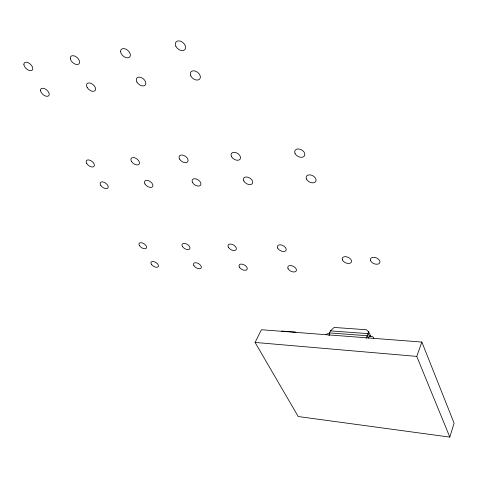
<?xml version="1.0" encoding="UTF-8"?>
<svg xmlns="http://www.w3.org/2000/svg" width="478" height="478" viewBox="0 0 478 478"><rect width="100%" height="100%" fill="white"/><g stroke="black" fill="none" stroke-linecap="round" stroke-linejoin="round"><path stroke-width="0.72" d="M329.3 335.078L329.557 332.909L330.447 330.878L334.122 327.448L366.315 329.742L368.717 331.804L370.862 336.554M368.717 331.804L366.112 338.376M449.816 437.107L454.1 423.161L421.859 342.051L261.418 329.742L255.073 342.439L298.224 416.535L449.816 437.107L416.75 356.391L421.859 342.051M330.447 330.878L368.245 333.668L369.339 336.082L368.49 338.173L367.397 335.759L329.557 332.909M293.928 332.407L294.119 332.013M283.167 331.583L283.358 331.188M369.339 336.082L371.394 336.249A4.188 3.023 -23.1 0 1 373.73 338.31L373.748 338.579M281.578 331.051L295.93 332.15M255.073 342.439L416.75 356.391M326.05 334.785A4.063 2.868 -26 0 1 329.718 333.238M328.798 335.305A1.41 0.992 -26 0 1 329.205 335.281M370.54 260.647A5.061 3.143 22.5 0 0 378.69 263.862A5.061 3.143 22.5 0 0 376.234 257.821A5.061 3.143 22.5 0 0 370.54 260.647M342.439 259.942A4.947 3.035 24 0 0 350.392 263.103A4.947 3.035 24 0 0 347.811 257.164A4.947 3.035 24 0 0 342.439 259.942M228.353 247.216A4.607 2.671 29.5 0 0 235.636 250.143A4.607 2.671 29.5 0 0 232.571 244.521A4.607 2.671 29.5 0 0 228.353 247.216M239.347 267.065A4.517 2.563 28.6 0 0 246.493 269.968A4.517 2.563 28.6 0 0 243.553 264.567A4.517 2.563 28.6 0 0 239.347 267.065M179.543 159.037A5.061 3.137 34.3 0 0 187.394 162.102A5.061 3.137 34.3 0 0 183.761 155.434A5.061 3.137 34.3 0 0 179.543 159.037M192.538 182.512A4.935 3.011 32.9 0 0 200.234 185.542A4.935 3.011 32.9 0 0 196.757 179.16A4.935 3.011 32.9 0 0 192.538 182.512M120.576 51.397A5.694 3.675 41.3 0 0 128.026 57.862A5.694 3.675 41.3 0 0 127.883 50.435A5.694 3.675 41.3 0 0 120.576 51.397M136.875 81.959A5.515 3.537 39.4 0 0 145.216 85.12A5.515 3.537 39.4 0 0 141.046 77.472A5.515 3.537 39.4 0 0 136.875 81.959M182.387 246.403A4.463 2.486 31.2 0 0 189.354 249.235A4.463 2.486 31.2 0 0 186.145 243.798A4.463 2.486 31.2 0 0 182.387 246.403M193.895 265.607A4.368 2.39 30.3 0 0 200.742 268.409A4.368 2.39 30.3 0 0 197.653 263.181A4.368 2.39 30.3 0 0 193.895 265.607M131.462 161.409A4.905 2.886 35.7 0 0 138.955 164.36A4.905 2.886 35.7 0 0 135.166 157.955A4.905 2.886 35.7 0 0 131.462 161.409M144.989 183.982A4.78 2.778 34.4 0 0 152.345 186.904A4.78 2.778 34.4 0 0 148.712 180.768A4.78 2.778 34.4 0 0 144.989 183.982M70.284 58.334A5.527 3.352 41.8 0 0 77.579 64.524A5.527 3.352 41.8 0 0 77.012 57.45A5.527 3.352 41.8 0 0 70.284 58.334M87.199 87.528A5.348 3.232 40.2 0 0 95.134 90.563A5.348 3.232 40.2 0 0 90.808 83.256A5.348 3.232 40.2 0 0 87.199 87.528M139.439 245.644A4.332 2.312 32.5 0 0 146.125 248.381A4.332 2.312 32.5 0 0 142.785 243.123A4.332 2.312 32.5 0 0 139.439 245.644M151.371 264.244A4.242 2.235 31.6 0 0 157.949 266.957A4.242 2.235 31.6 0 0 154.735 261.89A4.242 2.235 31.6 0 0 151.371 264.244M86.799 163.607A4.768 2.665 36.7 0 0 93.963 166.458A4.768 2.665 36.7 0 0 90.055 160.291A4.768 2.665 36.7 0 0 86.799 163.607M100.75 185.35A4.649 2.575 35.5 0 0 107.789 188.171A4.649 2.575 35.5 0 0 104.037 182.255A4.649 2.575 35.5 0 0 100.75 185.35M23.894 64.739A5.366 3.065 42 0 0 31.034 70.666A5.366 3.065 42 0 0 30.114 63.915A5.366 3.065 42 0 0 23.894 64.739M40.481 90.599A5.198 2.958 40.6 0 0 47.412 96.329A5.198 2.958 40.6 0 0 46.647 89.93A5.198 2.958 40.6 0 0 40.481 90.599M295.004 153.348A5.461 3.746 29.1 0 0 303.739 156.676A5.461 3.746 29.1 0 0 300.566 149.381A5.461 3.746 29.1 0 0 295.004 153.348M306.41 178.981A5.33 3.573 27.6 0 0 314.96 182.273A5.33 3.573 27.6 0 0 311.937 175.318A5.33 3.573 27.6 0 0 306.41 178.981M175.874 46.354A5.885 4.051 40.4 0 0 184.861 49.67A5.885 4.051 40.4 0 0 180.684 41.239A5.885 4.051 40.4 0 0 175.874 46.354M190.794 75.924A5.694 3.884 38.1 0 0 199.583 79.205A5.694 3.884 38.1 0 0 195.61 71.186A5.694 3.884 38.1 0 0 190.794 75.924M277.67 248.082A4.774 2.868 27.4 0 0 285.288 251.123A4.774 2.868 27.4 0 0 282.402 245.304A4.774 2.868 27.4 0 0 277.67 248.082M288.037 268.624A4.678 2.748 26.5 0 0 295.512 271.629A4.678 2.748 26.5 0 0 292.745 266.049A4.678 2.748 26.5 0 0 288.037 268.624M231.448 156.479A5.234 3.406 32.3 0 0 239.693 159.664A5.234 3.406 32.3 0 0 236.251 152.715A5.234 3.406 32.3 0 0 231.448 156.479M243.78 180.923A5.103 3.262 30.8 0 0 251.858 184.066A5.103 3.262 30.8 0 0 248.572 177.434A5.103 3.262 30.8 0 0 243.78 180.923"/></g></svg>
